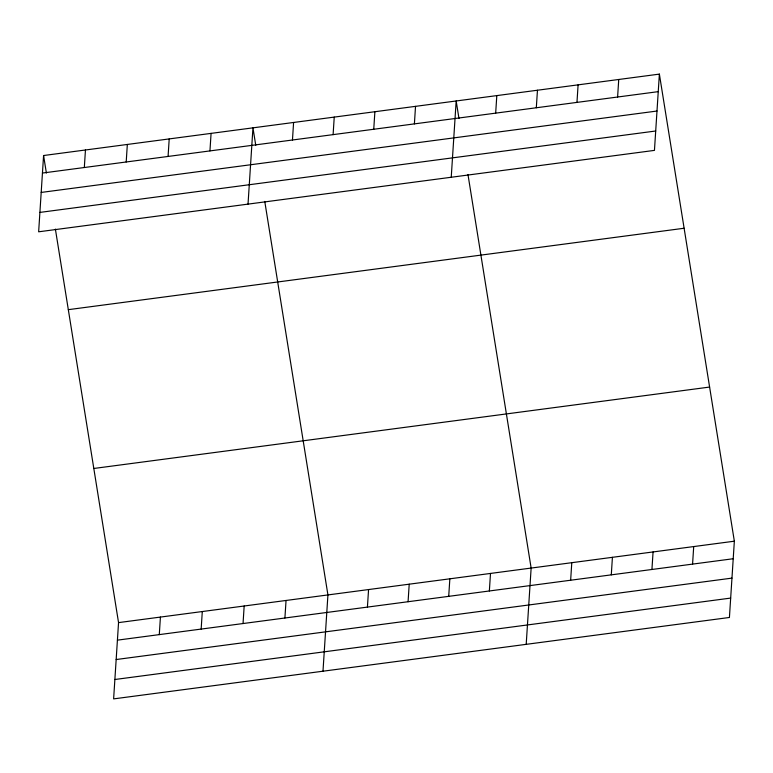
<?xml version="1.0" encoding="UTF-8"?>
<svg xmlns="http://www.w3.org/2000/svg" width="773" height="773" viewBox="0 0 773 773"><rect width="100%" height="100%" fill="white"/><g stroke="black" fill="none" stroke-linecap="round" stroke-linejoin="round"><path stroke-width="1.16" d="M43.578 155.528L38.65 231.803L654.451 150.387L659.379 74.111L43.578 155.528L46.39 173.046M84.325 167.519L85.455 149.991M126.202 161.982L127.332 144.454M55.385 229.088L118.549 622.613L113.621 698.889L729.422 617.472L734.35 541.197L659.379 74.111M168.07 156.446L169.21 138.918M159.286 634.614L160.426 617.076M209.947 150.909L211.077 133.381M201.164 629.077L202.294 611.54M248.027 204.12L252.955 127.845L255.766 145.363M243.041 623.54L244.171 606.003M292.465 140L293.595 122.472M284.908 618.004L286.049 600.466M333.105 134.628L334.236 117.1M322.988 671.206L327.926 594.93L264.762 201.415M373.746 129.255L374.886 111.727M367.426 607.095L368.566 589.557M414.396 123.883L415.526 106.355M408.076 601.723L409.207 584.185M451.239 177.249L456.167 100.983L458.978 118.491M448.717 596.35L449.847 578.813M495.677 113.138L496.807 95.61M489.357 590.968L490.497 573.44M536.317 107.766L537.457 90.228M526.2 644.344L531.138 568.068L467.974 174.543M576.967 102.394L578.098 84.856M570.648 580.223L571.778 562.696M617.608 97.021L618.738 79.484M611.288 574.851L612.419 557.323M651.929 569.479L653.069 551.951M692.569 564.106L693.71 546.579M42.447 173.055L658.248 91.649M41.191 192.438L656.992 111.032M39.906 212.411L655.707 131.004M68.324 309.664L684.124 228.248M93.813 468.477L709.614 387.06M118.549 622.613L734.35 541.197M117.419 640.15L733.219 558.734M116.163 659.533L731.963 578.117M114.868 679.506L730.669 598.089"/></g></svg>
